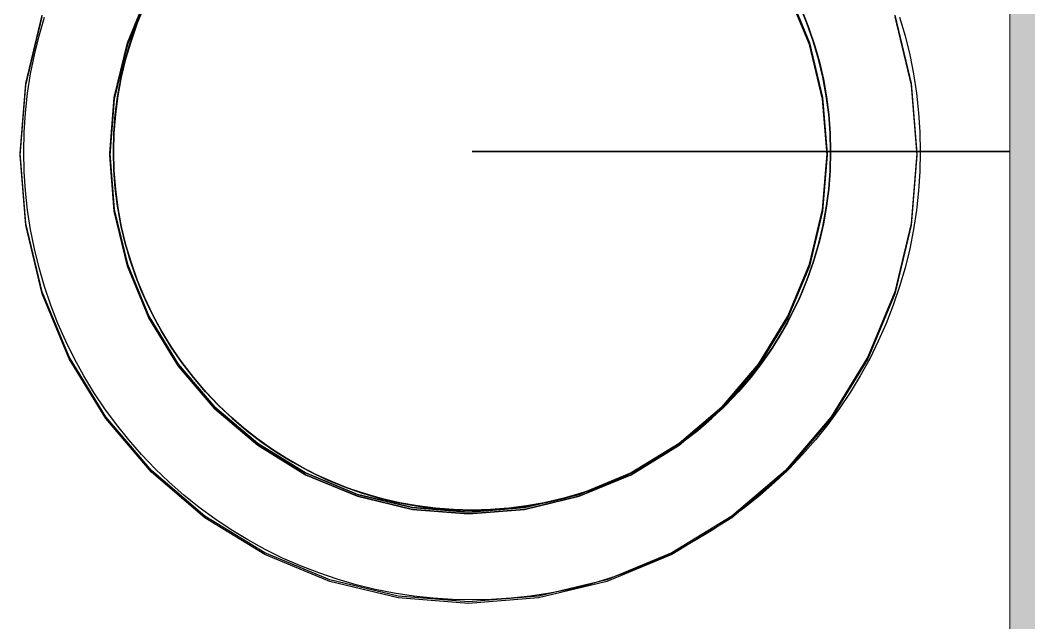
# Model space of a CAD drawing. Header units: millimetres. Extents: x 0 to 59350, y 0 to 29700.
# Drawn here: x 26876.5 to 26904.63, y 18100.58 to 18117.38 of the extents above; entities that cross this region are included whole.
import ezdxf

# ---------------------------------------------------------------- set-up
doc = ezdxf.new("R2010")
doc.units = ezdxf.units.MM
doc.linetypes.add('PUNKT2_S9', pattern=[1, 0, -1])
doc.layers.add('Slab', color=7, linetype='Continuous', lineweight=50)
doc.layers.add('Standard', color=7, linetype='Continuous', lineweight=25)

msp = doc.modelspace()

# ---------------------------------------------------------------- hatches: boundary and pattern name
at = {"layer": 'Standard', "linetype": 'PUNKT2_S9', "lineweight": 18}
msp.add_hatch(color=59, dxfattribs=at).paths.add_polyline_path([(26904.104, 18941.22), (26904.104, 18021.22), (26929.104, 18021.22), (26929.104, 18941.22)])

# ---------------------------------------------------------------- linework, layer by layer
at = {"layer": 'Slab', "color": 7, "linetype": 'Continuous', "lineweight": -3}
for p, q in [((26880.093, 18118.205), (26879.493, 18116.756)), ((26879.493, 18116.756), (26880.093, 18118.205)), ((26880.093, 18118.158), (26879.493, 18116.708)), ((26879.493, 18116.708), (26880.093, 18118.158)), ((26898.514, 18116.756), (26897.913, 18118.205)), ((26897.913, 18118.205), (26898.514, 18116.756)), ((26898.514, 18116.708), (26897.913, 18118.158)), ((26897.913, 18118.158), (26898.514, 18116.708)), ((26879.969, 18117.78), (26879.768, 18117.297)), ((26879.768, 18117.297), (26879.969, 18117.78)), ((26879.768, 18117.297), (26879.969, 18117.78)), ((26879.969, 18117.78), (26879.768, 18117.297)), ((26879.768, 18117.297), (26879.969, 18117.78)), ((26879.969, 18117.78), (26879.768, 18117.297)), ((26898.44, 18117.297), (26898.24, 18117.78)), ((26898.24, 18117.78), (26898.44, 18117.297)), ((26898.24, 18117.78), (26898.44, 18117.297)), ((26898.44, 18117.297), (26898.24, 18117.78)), ((26898.24, 18117.78), (26898.44, 18117.297)), ((26898.44, 18117.297), (26898.24, 18117.78)), ((26876.657, 18115.621), (26877.115, 18117.528)), ((26876.657, 18115.621), (26877.115, 18117.528)), ((26876.657, 18115.573), (26877.115, 18117.481)), ((26876.657, 18115.573), (26877.115, 18117.481)), ((26877.03, 18116.948), (26877.183, 18117.472)), ((26877.03, 18116.948), (26877.183, 18117.472)), ((26877.03, 18116.948), (26877.183, 18117.472)), ((26877.03, 18116.948), (26877.183, 18117.472)), ((26879.768, 18117.297), (26879.594, 18116.803)), ((26879.594, 18116.803), (26879.768, 18117.297)), ((26879.594, 18116.803), (26879.768, 18117.297)), ((26879.768, 18117.297), (26879.594, 18116.803)), ((26879.594, 18116.803), (26879.768, 18117.297)), ((26879.768, 18117.297), (26879.594, 18116.803)), ((26898.615, 18116.803), (26898.44, 18117.297)), ((26898.44, 18117.297), (26898.615, 18116.803)), ((26898.44, 18117.297), (26898.615, 18116.803)), ((26898.615, 18116.803), (26898.44, 18117.297)), ((26898.44, 18117.297), (26898.615, 18116.803)), ((26898.615, 18116.803), (26898.44, 18117.297)), ((26900.892, 18117.528), (26901.349, 18115.621)), ((26900.892, 18117.528), (26901.349, 18115.621)), ((26900.892, 18117.481), (26901.349, 18115.573)), ((26900.892, 18117.481), (26901.349, 18115.573)), ((26901.026, 18117.472), (26901.178, 18116.948)), ((26901.026, 18117.472), (26901.178, 18116.948)), ((26901.026, 18117.472), (26901.178, 18116.948)), ((26901.026, 18117.472), (26901.178, 18116.948)), ((26876.9, 18116.418), (26877.03, 18116.948)), ((26876.9, 18116.418), (26877.03, 18116.948)), ((26876.9, 18116.418), (26877.03, 18116.948)), ((26876.9, 18116.418), (26877.03, 18116.948)), ((26879.493, 18116.756), (26879.126, 18115.23)), ((26879.126, 18115.23), (26879.493, 18116.756)), ((26879.594, 18116.803), (26879.445, 18116.301)), ((26879.445, 18116.301), (26879.594, 18116.803)), ((26879.445, 18116.301), (26879.594, 18116.803)), ((26879.594, 18116.803), (26879.445, 18116.301)), ((26879.445, 18116.301), (26879.594, 18116.803)), ((26879.594, 18116.803), (26879.445, 18116.301)), ((26898.88, 18115.23), (26898.514, 18116.756)), ((26898.514, 18116.756), (26898.88, 18115.23)), ((26898.763, 18116.301), (26898.615, 18116.803)), ((26898.615, 18116.803), (26898.763, 18116.301)), ((26898.615, 18116.803), (26898.763, 18116.301)), ((26898.763, 18116.301), (26898.615, 18116.803)), ((26898.615, 18116.803), (26898.763, 18116.301)), ((26898.763, 18116.301), (26898.615, 18116.803)), ((26901.178, 18116.948), (26901.308, 18116.418)), ((26901.178, 18116.948), (26901.308, 18116.418)), ((26901.178, 18116.948), (26901.308, 18116.418)), ((26901.178, 18116.948), (26901.308, 18116.418)), ((26879.493, 18116.708), (26879.126, 18115.182)), ((26879.126, 18115.182), (26879.493, 18116.708)), ((26898.88, 18115.182), (26898.514, 18116.708)), ((26898.514, 18116.708), (26898.88, 18115.182)), ((26876.794, 18115.884), (26876.9, 18116.418)), ((26876.794, 18115.884), (26876.9, 18116.418)), ((26876.794, 18115.884), (26876.9, 18116.418)), ((26876.794, 18115.884), (26876.9, 18116.418)), ((26879.445, 18116.301), (26879.323, 18115.792)), ((26879.323, 18115.792), (26879.445, 18116.301)), ((26879.323, 18115.792), (26879.445, 18116.301)), ((26879.445, 18116.301), (26879.323, 18115.792)), ((26879.323, 18115.792), (26879.445, 18116.301)), ((26879.445, 18116.301), (26879.323, 18115.792)), ((26898.886, 18115.792), (26898.763, 18116.301)), ((26898.763, 18116.301), (26898.886, 18115.792)), ((26898.763, 18116.301), (26898.886, 18115.792)), ((26898.886, 18115.792), (26898.763, 18116.301)), ((26898.763, 18116.301), (26898.886, 18115.792)), ((26898.886, 18115.792), (26898.763, 18116.301)), ((26901.308, 18116.418), (26901.414, 18115.884)), ((26901.308, 18116.418), (26901.414, 18115.884)), ((26901.308, 18116.418), (26901.414, 18115.884)), ((26901.308, 18116.418), (26901.414, 18115.884)), ((26876.711, 18115.345), (26876.794, 18115.884)), ((26876.711, 18115.345), (26876.794, 18115.884)), ((26876.711, 18115.345), (26876.794, 18115.884)), ((26876.711, 18115.345), (26876.794, 18115.884)), ((26901.414, 18115.884), (26901.497, 18115.345)), ((26901.414, 18115.884), (26901.497, 18115.345)), ((26901.414, 18115.884), (26901.497, 18115.345)), ((26901.414, 18115.884), (26901.497, 18115.345)), ((26876.503, 18113.665), (26876.657, 18115.621)), ((26876.503, 18113.665), (26876.657, 18115.621)), ((26879.323, 18115.792), (26879.227, 18115.277)), ((26879.227, 18115.277), (26879.323, 18115.792)), ((26879.227, 18115.277), (26879.323, 18115.792)), ((26879.323, 18115.792), (26879.227, 18115.277)), ((26879.227, 18115.277), (26879.323, 18115.792)), ((26879.323, 18115.792), (26879.227, 18115.277)), ((26898.981, 18115.277), (26898.886, 18115.792)), ((26898.886, 18115.792), (26898.981, 18115.277)), ((26898.886, 18115.792), (26898.981, 18115.277)), ((26898.981, 18115.277), (26898.886, 18115.792)), ((26898.886, 18115.792), (26898.981, 18115.277)), ((26898.981, 18115.277), (26898.886, 18115.792)), ((26901.349, 18115.621), (26901.503, 18113.665)), ((26901.349, 18115.621), (26901.503, 18113.665)), ((26876.503, 18113.618), (26876.657, 18115.573)), ((26876.503, 18113.618), (26876.657, 18115.573)), ((26876.652, 18114.802), (26876.711, 18115.345)), ((26876.652, 18114.802), (26876.711, 18115.345)), ((26876.652, 18114.802), (26876.711, 18115.345)), ((26876.652, 18114.802), (26876.711, 18115.345)), ((26901.349, 18115.573), (26901.503, 18113.618)), ((26901.349, 18115.573), (26901.503, 18113.618)), ((26901.497, 18115.345), (26901.557, 18114.802)), ((26901.497, 18115.345), (26901.557, 18114.802)), ((26901.497, 18115.345), (26901.557, 18114.802)), ((26901.497, 18115.345), (26901.557, 18114.802)), ((26879.126, 18115.23), (26879.003, 18113.665)), ((26879.003, 18113.665), (26879.126, 18115.23)), ((26879.126, 18115.182), (26879.003, 18113.618)), ((26879.003, 18113.618), (26879.126, 18115.182)), ((26879.227, 18115.277), (26879.159, 18114.758)), ((26879.159, 18114.758), (26879.227, 18115.277)), ((26879.159, 18114.758), (26879.227, 18115.277)), ((26879.227, 18115.277), (26879.159, 18114.758)), ((26879.159, 18114.758), (26879.227, 18115.277)), ((26879.227, 18115.277), (26879.159, 18114.758)), ((26899.003, 18113.665), (26898.88, 18115.23)), ((26898.88, 18115.23), (26899.003, 18113.665)), ((26899.003, 18113.618), (26898.88, 18115.182)), ((26898.88, 18115.182), (26899.003, 18113.618)), ((26899.049, 18114.758), (26898.981, 18115.277)), ((26898.981, 18115.277), (26899.049, 18114.758)), ((26898.981, 18115.277), (26899.049, 18114.758)), ((26899.049, 18114.758), (26898.981, 18115.277)), ((26898.981, 18115.277), (26899.049, 18114.758)), ((26899.049, 18114.758), (26898.981, 18115.277)), ((26876.616, 18114.258), (26876.652, 18114.802)), ((26876.616, 18114.258), (26876.652, 18114.802)), ((26876.616, 18114.258), (26876.652, 18114.802)), ((26876.616, 18114.258), (26876.652, 18114.802)), ((26879.159, 18114.758), (26879.118, 18114.236)), ((26879.118, 18114.236), (26879.159, 18114.758)), ((26879.118, 18114.236), (26879.159, 18114.758)), ((26879.159, 18114.758), (26879.118, 18114.236)), ((26879.118, 18114.236), (26879.159, 18114.758)), ((26879.159, 18114.758), (26879.118, 18114.236)), ((26899.09, 18114.236), (26899.049, 18114.758)), ((26899.049, 18114.758), (26899.09, 18114.236)), ((26899.049, 18114.758), (26899.09, 18114.236)), ((26899.09, 18114.236), (26899.049, 18114.758)), ((26899.049, 18114.758), (26899.09, 18114.236)), ((26899.09, 18114.236), (26899.049, 18114.758)), ((26901.557, 18114.802), (26901.592, 18114.258)), ((26901.557, 18114.802), (26901.592, 18114.258)), ((26901.557, 18114.802), (26901.592, 18114.258)), ((26901.557, 18114.802), (26901.592, 18114.258)), ((26876.604, 18113.713), (26876.616, 18114.258)), ((26876.604, 18113.713), (26876.616, 18114.258)), ((26876.604, 18113.713), (26876.616, 18114.258)), ((26876.604, 18113.713), (26876.616, 18114.258)), ((26879.118, 18114.236), (26879.104, 18113.713)), ((26879.104, 18113.713), (26879.118, 18114.236)), ((26879.104, 18113.713), (26879.118, 18114.236)), ((26879.118, 18114.236), (26879.104, 18113.713)), ((26879.104, 18113.713), (26879.118, 18114.236)), ((26879.118, 18114.236), (26879.104, 18113.713)), ((26899.104, 18113.713), (26899.09, 18114.236)), ((26899.09, 18114.236), (26899.104, 18113.713)), ((26899.09, 18114.236), (26899.104, 18113.713)), ((26899.104, 18113.713), (26899.09, 18114.236)), ((26899.09, 18114.236), (26899.104, 18113.713)), ((26899.104, 18113.713), (26899.09, 18114.236)), ((26901.592, 18114.258), (26901.604, 18113.713)), ((26901.592, 18114.258), (26901.604, 18113.713)), ((26901.592, 18114.258), (26901.604, 18113.713)), ((26901.592, 18114.258), (26901.604, 18113.713)), ((26876.657, 18111.71), (26876.503, 18113.665)), ((26876.657, 18111.71), (26876.503, 18113.665)), ((26876.616, 18113.168), (26876.604, 18113.713)), ((26876.616, 18113.168), (26876.604, 18113.713)), ((26876.616, 18113.168), (26876.604, 18113.713)), ((26876.616, 18113.168), (26876.604, 18113.713)), ((26879.003, 18113.665), (26879.126, 18112.101)), ((26879.126, 18112.101), (26879.003, 18113.665)), ((26879.104, 18113.713), (26879.118, 18113.19)), ((26879.118, 18113.19), (26879.104, 18113.713)), ((26879.118, 18113.19), (26879.104, 18113.713)), ((26879.104, 18113.713), (26879.118, 18113.19)), ((26879.118, 18113.19), (26879.104, 18113.713)), ((26879.104, 18113.713), (26879.118, 18113.19)), ((26898.88, 18112.101), (26899.003, 18113.665)), ((26899.003, 18113.665), (26898.88, 18112.101)), ((26899.09, 18113.19), (26899.104, 18113.713)), ((26899.104, 18113.713), (26899.09, 18113.19)), ((26899.104, 18113.713), (26899.09, 18113.19)), ((26899.09, 18113.19), (26899.104, 18113.713)), ((26899.104, 18113.713), (26899.09, 18113.19)), ((26899.09, 18113.19), (26899.104, 18113.713)), ((26901.503, 18113.665), (26901.349, 18111.71)), ((26901.503, 18113.665), (26901.349, 18111.71)), ((26901.604, 18113.713), (26901.592, 18113.168)), ((26901.604, 18113.713), (26901.592, 18113.168)), ((26901.604, 18113.713), (26901.592, 18113.168)), ((26901.604, 18113.713), (26901.592, 18113.168)), ((26876.657, 18111.663), (26876.503, 18113.618)), ((26876.657, 18111.663), (26876.503, 18113.618)), ((26879.003, 18113.618), (26879.126, 18112.054)), ((26879.126, 18112.054), (26879.003, 18113.618)), ((26898.88, 18112.054), (26899.003, 18113.618)), ((26899.003, 18113.618), (26898.88, 18112.054)), ((26901.503, 18113.618), (26901.349, 18111.663)), ((26901.503, 18113.618), (26901.349, 18111.663)), ((26876.652, 18112.624), (26876.616, 18113.168)), ((26876.652, 18112.624), (26876.616, 18113.168)), ((26876.652, 18112.624), (26876.616, 18113.168)), ((26876.652, 18112.624), (26876.616, 18113.168)), ((26879.118, 18113.19), (26879.159, 18112.668)), ((26879.159, 18112.668), (26879.118, 18113.19)), ((26879.159, 18112.668), (26879.118, 18113.19)), ((26879.118, 18113.19), (26879.159, 18112.668)), ((26879.159, 18112.668), (26879.118, 18113.19)), ((26879.118, 18113.19), (26879.159, 18112.668)), ((26899.049, 18112.668), (26899.09, 18113.19)), ((26899.09, 18113.19), (26899.049, 18112.668)), ((26899.09, 18113.19), (26899.049, 18112.668)), ((26899.049, 18112.668), (26899.09, 18113.19)), ((26899.09, 18113.19), (26899.049, 18112.668)), ((26899.049, 18112.668), (26899.09, 18113.19)), ((26901.592, 18113.168), (26901.557, 18112.624)), ((26901.592, 18113.168), (26901.557, 18112.624)), ((26901.592, 18113.168), (26901.557, 18112.624)), ((26901.592, 18113.168), (26901.557, 18112.624)), ((26876.711, 18112.081), (26876.652, 18112.624)), ((26876.711, 18112.081), (26876.652, 18112.624)), ((26876.711, 18112.081), (26876.652, 18112.624)), ((26876.711, 18112.081), (26876.652, 18112.624)), ((26879.159, 18112.668), (26879.227, 18112.149)), ((26879.227, 18112.149), (26879.159, 18112.668)), ((26879.227, 18112.149), (26879.159, 18112.668)), ((26879.159, 18112.668), (26879.227, 18112.149)), ((26879.227, 18112.149), (26879.159, 18112.668)), ((26879.159, 18112.668), (26879.227, 18112.149)), ((26898.981, 18112.149), (26899.049, 18112.668)), ((26899.049, 18112.668), (26898.981, 18112.149)), ((26899.049, 18112.668), (26898.981, 18112.149)), ((26898.981, 18112.149), (26899.049, 18112.668)), ((26899.049, 18112.668), (26898.981, 18112.149)), ((26898.981, 18112.149), (26899.049, 18112.668)), ((26901.557, 18112.624), (26901.497, 18112.081)), ((26901.557, 18112.624), (26901.497, 18112.081)), ((26901.557, 18112.624), (26901.497, 18112.081)), ((26901.557, 18112.624), (26901.497, 18112.081)), ((26876.794, 18111.542), (26876.711, 18112.081)), ((26876.794, 18111.542), (26876.711, 18112.081)), ((26876.794, 18111.542), (26876.711, 18112.081)), ((26876.794, 18111.542), (26876.711, 18112.081)), ((26879.126, 18112.101), (26879.493, 18110.575)), ((26879.493, 18110.575), (26879.126, 18112.101)), ((26879.126, 18112.054), (26879.493, 18110.528)), ((26879.493, 18110.528), (26879.126, 18112.054)), ((26879.227, 18112.149), (26879.323, 18111.634)), ((26879.323, 18111.634), (26879.227, 18112.149)), ((26879.323, 18111.634), (26879.227, 18112.149)), ((26879.227, 18112.149), (26879.323, 18111.634)), ((26879.323, 18111.634), (26879.227, 18112.149)), ((26879.227, 18112.149), (26879.323, 18111.634)), ((26898.514, 18110.575), (26898.88, 18112.101)), ((26898.88, 18112.101), (26898.514, 18110.575)), ((26898.514, 18110.528), (26898.88, 18112.054)), ((26898.88, 18112.054), (26898.514, 18110.528)), ((26898.886, 18111.634), (26898.981, 18112.149)), ((26898.981, 18112.149), (26898.886, 18111.634)), ((26898.981, 18112.149), (26898.886, 18111.634)), ((26898.886, 18111.634), (26898.981, 18112.149)), ((26898.981, 18112.149), (26898.886, 18111.634)), ((26898.886, 18111.634), (26898.981, 18112.149)), ((26901.497, 18112.081), (26901.414, 18111.542)), ((26901.497, 18112.081), (26901.414, 18111.542)), ((26901.497, 18112.081), (26901.414, 18111.542)), ((26901.497, 18112.081), (26901.414, 18111.542)), ((26877.115, 18109.803), (26876.657, 18111.71)), ((26877.115, 18109.803), (26876.657, 18111.71)), ((26877.115, 18109.755), (26876.657, 18111.663)), ((26877.115, 18109.755), (26876.657, 18111.663)), ((26901.349, 18111.71), (26900.892, 18109.803)), ((26901.349, 18111.71), (26900.892, 18109.803)), ((26901.349, 18111.663), (26900.892, 18109.755)), ((26901.349, 18111.663), (26900.892, 18109.755)), ((26876.9, 18111.008), (26876.794, 18111.542)), ((26876.9, 18111.008), (26876.794, 18111.542)), ((26876.9, 18111.008), (26876.794, 18111.542)), ((26876.9, 18111.008), (26876.794, 18111.542)), ((26879.323, 18111.634), (26879.445, 18111.125)), ((26879.445, 18111.125), (26879.323, 18111.634)), ((26879.445, 18111.125), (26879.323, 18111.634)), ((26879.323, 18111.634), (26879.445, 18111.125)), ((26879.445, 18111.125), (26879.323, 18111.634)), ((26879.323, 18111.634), (26879.445, 18111.125)), ((26898.763, 18111.125), (26898.886, 18111.634)), ((26898.886, 18111.634), (26898.763, 18111.125)), ((26898.886, 18111.634), (26898.763, 18111.125)), ((26898.763, 18111.125), (26898.886, 18111.634)), ((26898.886, 18111.634), (26898.763, 18111.125)), ((26898.763, 18111.125), (26898.886, 18111.634)), ((26901.414, 18111.542), (26901.308, 18111.008)), ((26901.414, 18111.542), (26901.308, 18111.008)), ((26901.414, 18111.542), (26901.308, 18111.008)), ((26901.414, 18111.542), (26901.308, 18111.008)), ((26879.445, 18111.125), (26879.594, 18110.623)), ((26879.594, 18110.623), (26879.445, 18111.125)), ((26879.594, 18110.623), (26879.445, 18111.125)), ((26879.445, 18111.125), (26879.594, 18110.623)), ((26879.594, 18110.623), (26879.445, 18111.125)), ((26879.445, 18111.125), (26879.594, 18110.623)), ((26898.615, 18110.623), (26898.763, 18111.125)), ((26898.763, 18111.125), (26898.615, 18110.623)), ((26898.763, 18111.125), (26898.615, 18110.623)), ((26898.615, 18110.623), (26898.763, 18111.125)), ((26898.763, 18111.125), (26898.615, 18110.623)), ((26898.615, 18110.623), (26898.763, 18111.125)), ((26877.03, 18110.478), (26876.9, 18111.008)), ((26877.03, 18110.478), (26876.9, 18111.008)), ((26877.03, 18110.478), (26876.9, 18111.008)), ((26877.03, 18110.478), (26876.9, 18111.008)), ((26901.308, 18111.008), (26901.178, 18110.478)), ((26901.308, 18111.008), (26901.178, 18110.478)), ((26901.308, 18111.008), (26901.178, 18110.478)), ((26901.308, 18111.008), (26901.178, 18110.478)), ((26879.493, 18110.575), (26880.093, 18109.126)), ((26880.093, 18109.126), (26879.493, 18110.575)), ((26879.493, 18110.528), (26880.093, 18109.078)), ((26880.093, 18109.078), (26879.493, 18110.528)), ((26879.594, 18110.623), (26879.768, 18110.129)), ((26879.768, 18110.129), (26879.594, 18110.623)), ((26879.768, 18110.129), (26879.594, 18110.623)), ((26879.594, 18110.623), (26879.768, 18110.129)), ((26879.768, 18110.129), (26879.594, 18110.623)), ((26879.594, 18110.623), (26879.768, 18110.129)), ((26897.913, 18109.126), (26898.514, 18110.575)), ((26898.514, 18110.575), (26897.913, 18109.126)), ((26897.913, 18109.078), (26898.514, 18110.528)), ((26898.514, 18110.528), (26897.913, 18109.078)), ((26898.44, 18110.129), (26898.615, 18110.623)), ((26898.615, 18110.623), (26898.44, 18110.129)), ((26898.615, 18110.623), (26898.44, 18110.129)), ((26898.44, 18110.129), (26898.615, 18110.623)), ((26898.615, 18110.623), (26898.44, 18110.129)), ((26898.44, 18110.129), (26898.615, 18110.623)), ((26877.183, 18109.954), (26877.03, 18110.478)), ((26877.183, 18109.954), (26877.03, 18110.478)), ((26877.183, 18109.954), (26877.03, 18110.478)), ((26877.183, 18109.954), (26877.03, 18110.478)), ((26901.178, 18110.478), (26901.026, 18109.954)), ((26901.178, 18110.478), (26901.026, 18109.954)), ((26901.178, 18110.478), (26901.026, 18109.954)), ((26901.178, 18110.478), (26901.026, 18109.954)), ((26879.768, 18110.129), (26879.969, 18109.646)), ((26879.969, 18109.646), (26879.768, 18110.129)), ((26879.969, 18109.646), (26879.768, 18110.129)), ((26879.768, 18110.129), (26879.969, 18109.646)), ((26879.969, 18109.646), (26879.768, 18110.129)), ((26879.768, 18110.129), (26879.969, 18109.646)), ((26898.24, 18109.646), (26898.44, 18110.129)), ((26898.44, 18110.129), (26898.24, 18109.646)), ((26898.44, 18110.129), (26898.24, 18109.646)), ((26898.24, 18109.646), (26898.44, 18110.129)), ((26898.44, 18110.129), (26898.24, 18109.646)), ((26898.24, 18109.646), (26898.44, 18110.129)), ((26877.866, 18107.991), (26877.115, 18109.803)), ((26877.866, 18107.991), (26877.115, 18109.803)), ((26877.866, 18107.943), (26877.115, 18109.755)), ((26877.866, 18107.943), (26877.115, 18109.755)), ((26877.358, 18109.438), (26877.183, 18109.954)), ((26877.358, 18109.438), (26877.183, 18109.954)), ((26877.358, 18109.438), (26877.183, 18109.954)), ((26877.358, 18109.438), (26877.183, 18109.954)), ((26900.892, 18109.803), (26900.141, 18107.991)), ((26900.892, 18109.803), (26900.141, 18107.991)), ((26900.892, 18109.755), (26900.141, 18107.943)), ((26900.892, 18109.755), (26900.141, 18107.943)), ((26901.026, 18109.954), (26900.85, 18109.438)), ((26901.026, 18109.954), (26900.85, 18109.438)), ((26901.026, 18109.954), (26900.85, 18109.438)), ((26901.026, 18109.954), (26900.85, 18109.438)), ((26877.556, 18108.929), (26877.358, 18109.438)), ((26877.556, 18108.929), (26877.358, 18109.438)), ((26877.556, 18108.929), (26877.358, 18109.438)), ((26877.556, 18108.929), (26877.358, 18109.438)), ((26879.969, 18109.646), (26880.194, 18109.173)), ((26880.194, 18109.173), (26879.969, 18109.646)), ((26880.194, 18109.173), (26879.969, 18109.646)), ((26879.969, 18109.646), (26880.194, 18109.173)), ((26880.194, 18109.173), (26879.969, 18109.646)), ((26879.969, 18109.646), (26880.194, 18109.173)), ((26898.014, 18109.173), (26898.24, 18109.646)), ((26898.24, 18109.646), (26898.014, 18109.173)), ((26898.24, 18109.646), (26898.014, 18109.173)), ((26898.014, 18109.173), (26898.24, 18109.646)), ((26898.24, 18109.646), (26898.014, 18109.173)), ((26898.014, 18109.173), (26898.24, 18109.646)), ((26900.85, 18109.438), (26900.653, 18108.929)), ((26900.85, 18109.438), (26900.653, 18108.929)), ((26900.85, 18109.438), (26900.653, 18108.929)), ((26900.85, 18109.438), (26900.653, 18108.929)), ((26880.093, 18109.126), (26880.913, 18107.788)), ((26880.913, 18107.788), (26880.093, 18109.126)), ((26880.194, 18109.173), (26880.444, 18108.713)), ((26880.444, 18108.713), (26880.194, 18109.173)), ((26880.444, 18108.713), (26880.194, 18109.173)), ((26880.194, 18109.173), (26880.444, 18108.713)), ((26880.444, 18108.713), (26880.194, 18109.173)), ((26880.194, 18109.173), (26880.444, 18108.713)), ((26897.094, 18107.788), (26897.913, 18109.126)), ((26897.913, 18109.126), (26897.094, 18107.788)), ((26897.764, 18108.713), (26898.014, 18109.173)), ((26898.014, 18109.173), (26897.764, 18108.713)), ((26898.014, 18109.173), (26897.764, 18108.713)), ((26897.764, 18108.713), (26898.014, 18109.173)), ((26898.014, 18109.173), (26897.764, 18108.713)), ((26897.764, 18108.713), (26898.014, 18109.173)), ((26877.775, 18108.43), (26877.556, 18108.929)), ((26877.775, 18108.43), (26877.556, 18108.929)), ((26877.775, 18108.43), (26877.556, 18108.929)), ((26877.775, 18108.43), (26877.556, 18108.929)), ((26880.093, 18109.078), (26880.913, 18107.74)), ((26880.913, 18107.74), (26880.093, 18109.078)), ((26897.094, 18107.74), (26897.913, 18109.078)), ((26897.913, 18109.078), (26897.094, 18107.74)), ((26900.653, 18108.929), (26900.433, 18108.43)), ((26900.653, 18108.929), (26900.433, 18108.43)), ((26900.653, 18108.929), (26900.433, 18108.43)), ((26900.653, 18108.929), (26900.433, 18108.43)), ((26880.444, 18108.713), (26880.717, 18108.267)), ((26880.717, 18108.267), (26880.444, 18108.713)), ((26880.717, 18108.267), (26880.444, 18108.713)), ((26880.444, 18108.713), (26880.717, 18108.267)), ((26880.717, 18108.267), (26880.444, 18108.713)), ((26880.444, 18108.713), (26880.717, 18108.267)), ((26897.491, 18108.267), (26897.764, 18108.713)), ((26897.764, 18108.713), (26897.491, 18108.267)), ((26897.764, 18108.713), (26897.491, 18108.267)), ((26897.491, 18108.267), (26897.764, 18108.713)), ((26897.764, 18108.713), (26897.491, 18108.267)), ((26897.491, 18108.267), (26897.764, 18108.713)), ((26878.016, 18107.941), (26877.775, 18108.43)), ((26878.016, 18107.941), (26877.775, 18108.43)), ((26878.016, 18107.941), (26877.775, 18108.43)), ((26878.016, 18107.941), (26877.775, 18108.43)), ((26900.433, 18108.43), (26900.192, 18107.941)), ((26900.433, 18108.43), (26900.192, 18107.941)), ((26900.433, 18108.43), (26900.192, 18107.941)), ((26900.433, 18108.43), (26900.192, 18107.941)), ((26880.717, 18108.267), (26881.014, 18107.835)), ((26881.014, 18107.835), (26880.717, 18108.267)), ((26881.014, 18107.835), (26880.717, 18108.267)), ((26880.717, 18108.267), (26881.014, 18107.835)), ((26881.014, 18107.835), (26880.717, 18108.267)), ((26880.717, 18108.267), (26881.014, 18107.835)), ((26897.194, 18107.835), (26897.491, 18108.267)), ((26897.491, 18108.267), (26897.194, 18107.835)), ((26897.491, 18108.267), (26897.194, 18107.835)), ((26897.194, 18107.835), (26897.491, 18108.267)), ((26897.491, 18108.267), (26897.194, 18107.835)), ((26897.194, 18107.835), (26897.491, 18108.267)), ((26878.891, 18106.318), (26877.866, 18107.991)), ((26878.891, 18106.318), (26877.866, 18107.991)), ((26878.891, 18106.271), (26877.866, 18107.943)), ((26878.891, 18106.271), (26877.866, 18107.943)), ((26878.279, 18107.463), (26878.016, 18107.941)), ((26878.279, 18107.463), (26878.016, 18107.941)), ((26878.279, 18107.463), (26878.016, 18107.941)), ((26878.279, 18107.463), (26878.016, 18107.941)), ((26880.913, 18107.788), (26881.932, 18106.594)), ((26881.932, 18106.594), (26880.913, 18107.788)), ((26880.913, 18107.74), (26881.932, 18106.547)), ((26881.932, 18106.547), (26880.913, 18107.74)), ((26881.014, 18107.835), (26881.333, 18107.42)), ((26881.333, 18107.42), (26881.014, 18107.835)), ((26881.333, 18107.42), (26881.014, 18107.835)), ((26881.014, 18107.835), (26881.333, 18107.42)), ((26881.333, 18107.42), (26881.014, 18107.835)), ((26881.014, 18107.835), (26881.333, 18107.42)), ((26896.074, 18106.594), (26897.094, 18107.788)), ((26897.094, 18107.788), (26896.074, 18106.594)), ((26896.074, 18106.547), (26897.094, 18107.74)), ((26897.094, 18107.74), (26896.074, 18106.547)), ((26896.876, 18107.42), (26897.194, 18107.835)), ((26897.194, 18107.835), (26896.876, 18107.42)), ((26897.194, 18107.835), (26896.876, 18107.42)), ((26896.876, 18107.42), (26897.194, 18107.835)), ((26897.194, 18107.835), (26896.876, 18107.42)), ((26896.876, 18107.42), (26897.194, 18107.835)), ((26900.141, 18107.991), (26899.116, 18106.318)), ((26900.141, 18107.991), (26899.116, 18106.318)), ((26900.141, 18107.943), (26899.116, 18106.271)), ((26900.141, 18107.943), (26899.116, 18106.271)), ((26900.192, 18107.941), (26899.929, 18107.463)), ((26900.192, 18107.941), (26899.929, 18107.463)), ((26900.192, 18107.941), (26899.929, 18107.463)), ((26900.192, 18107.941), (26899.929, 18107.463)), ((26878.562, 18106.997), (26878.279, 18107.463)), ((26878.562, 18106.997), (26878.279, 18107.463)), ((26878.562, 18106.997), (26878.279, 18107.463)), ((26878.562, 18106.997), (26878.279, 18107.463)), ((26899.929, 18107.463), (26899.647, 18106.997)), ((26899.929, 18107.463), (26899.647, 18106.997)), ((26899.929, 18107.463), (26899.647, 18106.997)), ((26899.929, 18107.463), (26899.647, 18106.997)), ((26881.333, 18107.42), (26881.673, 18107.022)), ((26881.673, 18107.022), (26881.333, 18107.42)), ((26881.673, 18107.022), (26881.333, 18107.42)), ((26881.333, 18107.42), (26881.673, 18107.022)), ((26881.673, 18107.022), (26881.333, 18107.42)), ((26881.333, 18107.42), (26881.673, 18107.022)), ((26896.536, 18107.022), (26896.876, 18107.42)), ((26896.876, 18107.42), (26896.536, 18107.022)), ((26896.876, 18107.42), (26896.536, 18107.022)), ((26896.536, 18107.022), (26896.876, 18107.42)), ((26896.876, 18107.42), (26896.536, 18107.022)), ((26896.536, 18107.022), (26896.876, 18107.42)), ((26878.865, 18106.543), (26878.562, 18106.997)), ((26878.865, 18106.543), (26878.562, 18106.997)), ((26878.865, 18106.543), (26878.562, 18106.997)), ((26878.865, 18106.543), (26878.562, 18106.997)), ((26881.673, 18107.022), (26882.033, 18106.642)), ((26882.033, 18106.642), (26881.673, 18107.022)), ((26882.033, 18106.642), (26881.673, 18107.022)), ((26881.673, 18107.022), (26882.033, 18106.642)), ((26882.033, 18106.642), (26881.673, 18107.022)), ((26881.673, 18107.022), (26882.033, 18106.642)), ((26896.175, 18106.642), (26896.536, 18107.022)), ((26896.536, 18107.022), (26896.175, 18106.642)), ((26896.536, 18107.022), (26896.175, 18106.642)), ((26896.175, 18106.642), (26896.536, 18107.022)), ((26896.536, 18107.022), (26896.175, 18106.642)), ((26896.175, 18106.642), (26896.536, 18107.022)), ((26899.647, 18106.997), (26899.344, 18106.543)), ((26899.647, 18106.997), (26899.344, 18106.543)), ((26899.647, 18106.997), (26899.344, 18106.543)), ((26899.647, 18106.997), (26899.344, 18106.543)), ((26881.932, 18106.594), (26883.126, 18105.575)), ((26883.126, 18105.575), (26881.932, 18106.594)), ((26882.033, 18106.642), (26882.413, 18106.282)), ((26882.413, 18106.282), (26882.033, 18106.642)), ((26882.413, 18106.282), (26882.033, 18106.642)), ((26882.033, 18106.642), (26882.413, 18106.282)), ((26882.413, 18106.282), (26882.033, 18106.642)), ((26882.033, 18106.642), (26882.413, 18106.282)), ((26894.881, 18105.575), (26896.074, 18106.594)), ((26896.074, 18106.594), (26894.881, 18105.575)), ((26895.795, 18106.282), (26896.175, 18106.642)), ((26896.175, 18106.642), (26895.795, 18106.282)), ((26896.175, 18106.642), (26895.795, 18106.282)), ((26895.795, 18106.282), (26896.175, 18106.642)), ((26896.175, 18106.642), (26895.795, 18106.282)), ((26895.795, 18106.282), (26896.175, 18106.642)), ((26879.187, 18106.103), (26878.865, 18106.543)), ((26879.187, 18106.103), (26878.865, 18106.543)), ((26879.187, 18106.103), (26878.865, 18106.543)), ((26879.187, 18106.103), (26878.865, 18106.543)), ((26880.165, 18104.827), (26878.891, 18106.318)), ((26880.165, 18104.827), (26878.891, 18106.318)), ((26881.932, 18106.547), (26883.126, 18105.528)), ((26883.126, 18105.528), (26881.932, 18106.547)), ((26894.881, 18105.528), (26896.074, 18106.547)), ((26896.074, 18106.547), (26894.881, 18105.528)), ((26899.116, 18106.318), (26897.842, 18104.827)), ((26899.116, 18106.318), (26897.842, 18104.827)), ((26899.344, 18106.543), (26899.021, 18106.103)), ((26899.344, 18106.543), (26899.021, 18106.103)), ((26899.344, 18106.543), (26899.021, 18106.103)), ((26899.344, 18106.543), (26899.021, 18106.103)), ((26880.165, 18104.779), (26878.891, 18106.271)), ((26880.165, 18104.779), (26878.891, 18106.271)), ((26879.529, 18105.678), (26879.187, 18106.103)), ((26879.529, 18105.678), (26879.187, 18106.103)), ((26879.529, 18105.678), (26879.187, 18106.103)), ((26879.529, 18105.678), (26879.187, 18106.103)), ((26882.413, 18106.282), (26882.811, 18105.942)), ((26882.811, 18105.942), (26882.413, 18106.282)), ((26882.811, 18105.942), (26882.413, 18106.282)), ((26882.413, 18106.282), (26882.811, 18105.942)), ((26882.811, 18105.942), (26882.413, 18106.282)), ((26882.413, 18106.282), (26882.811, 18105.942)), ((26895.397, 18105.942), (26895.795, 18106.282)), ((26895.795, 18106.282), (26895.397, 18105.942)), ((26895.795, 18106.282), (26895.397, 18105.942)), ((26895.397, 18105.942), (26895.795, 18106.282)), ((26895.795, 18106.282), (26895.397, 18105.942)), ((26895.397, 18105.942), (26895.795, 18106.282)), ((26899.116, 18106.271), (26897.842, 18104.779)), ((26899.116, 18106.271), (26897.842, 18104.779)), ((26899.021, 18106.103), (26898.68, 18105.678)), ((26899.021, 18106.103), (26898.68, 18105.678)), ((26899.021, 18106.103), (26898.68, 18105.678)), ((26899.021, 18106.103), (26898.68, 18105.678)), ((26882.811, 18105.942), (26883.226, 18105.623)), ((26883.226, 18105.623), (26882.811, 18105.942)), ((26883.226, 18105.623), (26882.811, 18105.942)), ((26882.811, 18105.942), (26883.226, 18105.623)), ((26883.226, 18105.623), (26882.811, 18105.942)), ((26882.811, 18105.942), (26883.226, 18105.623)), ((26894.982, 18105.623), (26895.397, 18105.942)), ((26895.397, 18105.942), (26894.982, 18105.623)), ((26895.397, 18105.942), (26894.982, 18105.623)), ((26894.982, 18105.623), (26895.397, 18105.942)), ((26895.397, 18105.942), (26894.982, 18105.623)), ((26894.982, 18105.623), (26895.397, 18105.942)), ((26879.888, 18105.268), (26879.529, 18105.678)), ((26879.888, 18105.268), (26879.529, 18105.678)), ((26879.888, 18105.268), (26879.529, 18105.678)), ((26879.888, 18105.268), (26879.529, 18105.678)), ((26883.126, 18105.575), (26884.463, 18104.755)), ((26884.463, 18104.755), (26883.126, 18105.575)), ((26883.126, 18105.528), (26884.463, 18104.708)), ((26884.463, 18104.708), (26883.126, 18105.528)), ((26883.226, 18105.623), (26883.658, 18105.326)), ((26883.658, 18105.326), (26883.226, 18105.623)), ((26883.658, 18105.326), (26883.226, 18105.623)), ((26883.226, 18105.623), (26883.658, 18105.326)), ((26883.658, 18105.326), (26883.226, 18105.623)), ((26883.226, 18105.623), (26883.658, 18105.326)), ((26893.543, 18104.755), (26894.881, 18105.575)), ((26894.881, 18105.575), (26893.543, 18104.755)), ((26893.543, 18104.708), (26894.881, 18105.528)), ((26894.881, 18105.528), (26893.543, 18104.708)), ((26894.551, 18105.326), (26894.982, 18105.623)), ((26894.982, 18105.623), (26894.551, 18105.326)), ((26894.982, 18105.623), (26894.551, 18105.326)), ((26894.551, 18105.326), (26894.982, 18105.623)), ((26894.982, 18105.623), (26894.551, 18105.326)), ((26894.551, 18105.326), (26894.982, 18105.623)), ((26898.68, 18105.678), (26898.32, 18105.268)), ((26898.68, 18105.678), (26898.32, 18105.268)), ((26898.68, 18105.678), (26898.32, 18105.268)), ((26898.68, 18105.678), (26898.32, 18105.268)), ((26880.265, 18104.874), (26879.888, 18105.268)), ((26880.265, 18104.874), (26879.888, 18105.268)), ((26880.265, 18104.874), (26879.888, 18105.268)), ((26880.265, 18104.874), (26879.888, 18105.268)), ((26883.658, 18105.326), (26884.104, 18105.053)), ((26884.104, 18105.053), (26883.658, 18105.326)), ((26884.104, 18105.053), (26883.658, 18105.326)), ((26883.658, 18105.326), (26884.104, 18105.053)), ((26884.104, 18105.053), (26883.658, 18105.326)), ((26883.658, 18105.326), (26884.104, 18105.053)), ((26894.104, 18105.053), (26894.551, 18105.326)), ((26894.551, 18105.326), (26894.104, 18105.053)), ((26894.551, 18105.326), (26894.104, 18105.053)), ((26894.104, 18105.053), (26894.551, 18105.326)), ((26894.551, 18105.326), (26894.104, 18105.053)), ((26894.104, 18105.053), (26894.551, 18105.326)), ((26898.32, 18105.268), (26897.943, 18104.874)), ((26898.32, 18105.268), (26897.943, 18104.874)), ((26898.32, 18105.268), (26897.943, 18104.874)), ((26898.32, 18105.268), (26897.943, 18104.874)), ((26884.104, 18105.053), (26884.564, 18104.803)), ((26884.564, 18104.803), (26884.104, 18105.053)), ((26884.564, 18104.803), (26884.104, 18105.053)), ((26884.104, 18105.053), (26884.564, 18104.803)), ((26884.564, 18104.803), (26884.104, 18105.053)), ((26884.104, 18105.053), (26884.564, 18104.803)), ((26893.644, 18104.803), (26894.104, 18105.053)), ((26894.104, 18105.053), (26893.644, 18104.803)), ((26894.104, 18105.053), (26893.644, 18104.803)), ((26893.644, 18104.803), (26894.104, 18105.053)), ((26894.104, 18105.053), (26893.644, 18104.803)), ((26893.644, 18104.803), (26894.104, 18105.053)), ((26881.656, 18103.553), (26880.165, 18104.827)), ((26881.656, 18103.553), (26880.165, 18104.827)), ((26881.656, 18103.505), (26880.165, 18104.779)), ((26881.656, 18103.505), (26880.165, 18104.779)), ((26880.659, 18104.497), (26880.265, 18104.874)), ((26880.659, 18104.497), (26880.265, 18104.874)), ((26880.659, 18104.497), (26880.265, 18104.874)), ((26880.659, 18104.497), (26880.265, 18104.874)), ((26884.463, 18104.755), (26885.913, 18104.155)), ((26885.913, 18104.155), (26884.463, 18104.755)), ((26884.463, 18104.708), (26885.913, 18104.107)), ((26885.913, 18104.107), (26884.463, 18104.708)), ((26884.564, 18104.803), (26885.037, 18104.578)), ((26885.037, 18104.578), (26884.564, 18104.803)), ((26885.037, 18104.578), (26884.564, 18104.803)), ((26884.564, 18104.803), (26885.037, 18104.578)), ((26885.037, 18104.578), (26884.564, 18104.803)), ((26884.564, 18104.803), (26885.037, 18104.578)), ((26892.094, 18104.155), (26893.543, 18104.755)), ((26893.543, 18104.755), (26892.094, 18104.155)), ((26892.094, 18104.107), (26893.543, 18104.708)), ((26893.543, 18104.708), (26892.094, 18104.107)), ((26893.171, 18104.578), (26893.644, 18104.803)), ((26893.644, 18104.803), (26893.171, 18104.578)), ((26893.644, 18104.803), (26893.171, 18104.578)), ((26893.171, 18104.578), (26893.644, 18104.803)), ((26893.644, 18104.803), (26893.171, 18104.578)), ((26893.171, 18104.578), (26893.644, 18104.803)), ((26897.842, 18104.827), (26896.351, 18103.553)), ((26897.842, 18104.827), (26896.351, 18103.553)), ((26897.842, 18104.779), (26896.351, 18103.505)), ((26897.842, 18104.779), (26896.351, 18103.505)), ((26897.943, 18104.874), (26897.549, 18104.497)), ((26897.943, 18104.874), (26897.549, 18104.497)), ((26897.943, 18104.874), (26897.549, 18104.497)), ((26897.943, 18104.874), (26897.549, 18104.497)), ((26881.069, 18104.137), (26880.659, 18104.497)), ((26881.069, 18104.137), (26880.659, 18104.497)), ((26881.069, 18104.137), (26880.659, 18104.497)), ((26881.069, 18104.137), (26880.659, 18104.497)), ((26885.037, 18104.578), (26885.52, 18104.377)), ((26885.52, 18104.377), (26885.037, 18104.578)), ((26885.52, 18104.377), (26885.037, 18104.578)), ((26885.037, 18104.578), (26885.52, 18104.377)), ((26885.52, 18104.377), (26885.037, 18104.578)), ((26885.037, 18104.578), (26885.52, 18104.377)), ((26885.52, 18104.377), (26886.014, 18104.202)), ((26886.014, 18104.202), (26885.52, 18104.377)), ((26886.014, 18104.202), (26885.52, 18104.377)), ((26885.52, 18104.377), (26886.014, 18104.202)), ((26886.014, 18104.202), (26885.52, 18104.377)), ((26885.52, 18104.377), (26886.014, 18104.202)), ((26892.194, 18104.202), (26892.688, 18104.377)), ((26892.688, 18104.377), (26892.194, 18104.202)), ((26892.688, 18104.377), (26892.194, 18104.202)), ((26892.194, 18104.202), (26892.688, 18104.377)), ((26892.688, 18104.377), (26892.194, 18104.202)), ((26892.194, 18104.202), (26892.688, 18104.377)), ((26892.688, 18104.377), (26893.171, 18104.578)), ((26893.171, 18104.578), (26892.688, 18104.377)), ((26893.171, 18104.578), (26892.688, 18104.377)), ((26892.688, 18104.377), (26893.171, 18104.578)), ((26893.171, 18104.578), (26892.688, 18104.377)), ((26892.688, 18104.377), (26893.171, 18104.578)), ((26897.549, 18104.497), (26897.139, 18104.137)), ((26897.549, 18104.497), (26897.139, 18104.137)), ((26897.549, 18104.497), (26897.139, 18104.137)), ((26897.549, 18104.497), (26897.139, 18104.137)), ((26881.495, 18103.796), (26881.069, 18104.137)), ((26881.495, 18103.796), (26881.069, 18104.137)), ((26881.495, 18103.796), (26881.069, 18104.137)), ((26881.495, 18103.796), (26881.069, 18104.137)), ((26885.913, 18104.155), (26887.439, 18103.789)), ((26887.439, 18103.789), (26885.913, 18104.155)), ((26885.913, 18104.107), (26887.439, 18103.741)), ((26887.439, 18103.741), (26885.913, 18104.107)), ((26886.014, 18104.202), (26886.516, 18104.054)), ((26886.516, 18104.054), (26886.014, 18104.202)), ((26886.516, 18104.054), (26886.014, 18104.202)), ((26886.014, 18104.202), (26886.516, 18104.054)), ((26886.516, 18104.054), (26886.014, 18104.202)), ((26886.014, 18104.202), (26886.516, 18104.054)), ((26890.568, 18103.789), (26892.094, 18104.155)), ((26892.094, 18104.155), (26890.568, 18103.789)), ((26890.568, 18103.741), (26892.094, 18104.107)), ((26892.094, 18104.107), (26890.568, 18103.741)), ((26891.692, 18104.054), (26892.194, 18104.202)), ((26892.194, 18104.202), (26891.692, 18104.054)), ((26892.194, 18104.202), (26891.692, 18104.054)), ((26891.692, 18104.054), (26892.194, 18104.202)), ((26892.194, 18104.202), (26891.692, 18104.054)), ((26891.692, 18104.054), (26892.194, 18104.202)), ((26897.139, 18104.137), (26896.714, 18103.796)), ((26897.139, 18104.137), (26896.714, 18103.796)), ((26897.139, 18104.137), (26896.714, 18103.796)), ((26897.139, 18104.137), (26896.714, 18103.796)), ((26881.934, 18103.474), (26881.495, 18103.796)), ((26881.934, 18103.474), (26881.495, 18103.796)), ((26881.934, 18103.474), (26881.495, 18103.796)), ((26881.934, 18103.474), (26881.495, 18103.796)), ((26886.516, 18104.054), (26887.025, 18103.932)), ((26887.025, 18103.932), (26886.516, 18104.054)), ((26887.025, 18103.932), (26886.516, 18104.054)), ((26886.516, 18104.054), (26887.025, 18103.932)), ((26887.025, 18103.932), (26886.516, 18104.054)), ((26886.516, 18104.054), (26887.025, 18103.932)), ((26887.025, 18103.932), (26887.54, 18103.836)), ((26887.54, 18103.836), (26887.025, 18103.932)), ((26887.54, 18103.836), (26887.025, 18103.932)), ((26887.025, 18103.932), (26887.54, 18103.836)), ((26887.54, 18103.836), (26887.025, 18103.932)), ((26887.025, 18103.932), (26887.54, 18103.836)), ((26887.439, 18103.789), (26889.003, 18103.665)), ((26889.003, 18103.665), (26887.439, 18103.789)), ((26887.54, 18103.836), (26888.059, 18103.768)), ((26888.059, 18103.768), (26887.54, 18103.836)), ((26888.059, 18103.768), (26887.54, 18103.836)), ((26887.54, 18103.836), (26888.059, 18103.768)), ((26888.059, 18103.768), (26887.54, 18103.836)), ((26887.54, 18103.836), (26888.059, 18103.768)), ((26889.003, 18103.665), (26890.568, 18103.789)), ((26890.568, 18103.789), (26889.003, 18103.665)), ((26890.149, 18103.768), (26890.668, 18103.836)), ((26890.668, 18103.836), (26890.149, 18103.768)), ((26890.668, 18103.836), (26890.149, 18103.768)), ((26890.149, 18103.768), (26890.668, 18103.836)), ((26890.668, 18103.836), (26890.149, 18103.768)), ((26890.149, 18103.768), (26890.668, 18103.836)), ((26890.668, 18103.836), (26891.183, 18103.932)), ((26891.183, 18103.932), (26890.668, 18103.836)), ((26891.183, 18103.932), (26890.668, 18103.836)), ((26890.668, 18103.836), (26891.183, 18103.932)), ((26891.183, 18103.932), (26890.668, 18103.836)), ((26890.668, 18103.836), (26891.183, 18103.932)), ((26891.183, 18103.932), (26891.692, 18104.054)), ((26891.692, 18104.054), (26891.183, 18103.932)), ((26891.692, 18104.054), (26891.183, 18103.932)), ((26891.183, 18103.932), (26891.692, 18104.054)), ((26891.692, 18104.054), (26891.183, 18103.932)), ((26891.183, 18103.932), (26891.692, 18104.054)), ((26896.714, 18103.796), (26896.274, 18103.474)), ((26896.714, 18103.796), (26896.274, 18103.474)), ((26896.714, 18103.796), (26896.274, 18103.474)), ((26896.714, 18103.796), (26896.274, 18103.474)), ((26883.329, 18102.528), (26881.656, 18103.553)), ((26883.329, 18102.528), (26881.656, 18103.553)), ((26883.329, 18102.48), (26881.656, 18103.505)), ((26883.329, 18102.48), (26881.656, 18103.505)), ((26887.439, 18103.741), (26889.003, 18103.618)), ((26889.003, 18103.618), (26887.439, 18103.741)), ((26888.059, 18103.768), (26888.581, 18103.727)), ((26888.581, 18103.727), (26888.059, 18103.768)), ((26888.581, 18103.727), (26888.059, 18103.768)), ((26888.059, 18103.768), (26888.581, 18103.727)), ((26888.581, 18103.727), (26888.059, 18103.768)), ((26888.059, 18103.768), (26888.581, 18103.727)), ((26888.581, 18103.727), (26889.104, 18103.713)), ((26889.104, 18103.713), (26888.581, 18103.727)), ((26889.104, 18103.713), (26888.581, 18103.727)), ((26888.581, 18103.727), (26889.104, 18103.713)), ((26889.104, 18103.713), (26888.581, 18103.727)), ((26888.581, 18103.727), (26889.104, 18103.713)), ((26889.003, 18103.618), (26890.568, 18103.741)), ((26890.568, 18103.741), (26889.003, 18103.618)), ((26889.104, 18103.713), (26889.627, 18103.727)), ((26889.627, 18103.727), (26889.104, 18103.713)), ((26889.627, 18103.727), (26889.104, 18103.713)), ((26889.104, 18103.713), (26889.627, 18103.727)), ((26889.627, 18103.727), (26889.104, 18103.713)), ((26889.104, 18103.713), (26889.627, 18103.727)), ((26889.627, 18103.727), (26890.149, 18103.768)), ((26890.149, 18103.768), (26889.627, 18103.727)), ((26890.149, 18103.768), (26889.627, 18103.727)), ((26889.627, 18103.727), (26890.149, 18103.768)), ((26890.149, 18103.768), (26889.627, 18103.727)), ((26889.627, 18103.727), (26890.149, 18103.768)), ((26896.351, 18103.553), (26894.678, 18102.528)), ((26896.351, 18103.553), (26894.678, 18102.528)), ((26896.351, 18103.505), (26894.678, 18102.48)), ((26896.351, 18103.505), (26894.678, 18102.48)), ((26882.388, 18103.171), (26881.934, 18103.474)), ((26882.388, 18103.171), (26881.934, 18103.474)), ((26882.388, 18103.171), (26881.934, 18103.474)), ((26882.388, 18103.171), (26881.934, 18103.474)), ((26896.274, 18103.474), (26895.82, 18103.171)), ((26896.274, 18103.474), (26895.82, 18103.171)), ((26896.274, 18103.474), (26895.82, 18103.171)), ((26896.274, 18103.474), (26895.82, 18103.171)), ((26882.854, 18102.888), (26882.388, 18103.171)), ((26882.854, 18102.888), (26882.388, 18103.171)), ((26882.854, 18102.888), (26882.388, 18103.171)), ((26882.854, 18102.888), (26882.388, 18103.171)), ((26895.82, 18103.171), (26895.354, 18102.888)), ((26895.82, 18103.171), (26895.354, 18102.888)), ((26895.82, 18103.171), (26895.354, 18102.888)), ((26895.82, 18103.171), (26895.354, 18102.888)), ((26883.332, 18102.625), (26882.854, 18102.888)), ((26883.332, 18102.625), (26882.854, 18102.888)), ((26883.332, 18102.625), (26882.854, 18102.888)), ((26883.332, 18102.625), (26882.854, 18102.888)), ((26895.354, 18102.888), (26894.876, 18102.625)), ((26895.354, 18102.888), (26894.876, 18102.625)), ((26895.354, 18102.888), (26894.876, 18102.625)), ((26895.354, 18102.888), (26894.876, 18102.625)), ((26885.141, 18101.777), (26883.329, 18102.528)), ((26885.141, 18101.777), (26883.329, 18102.528)), ((26885.141, 18101.73), (26883.329, 18102.48)), ((26885.141, 18101.73), (26883.329, 18102.48)), ((26883.821, 18102.384), (26883.332, 18102.625)), ((26883.821, 18102.384), (26883.332, 18102.625)), ((26883.821, 18102.384), (26883.332, 18102.625)), ((26883.821, 18102.384), (26883.332, 18102.625)), ((26884.321, 18102.165), (26883.821, 18102.384)), ((26884.321, 18102.165), (26883.821, 18102.384)), ((26884.321, 18102.165), (26883.821, 18102.384)), ((26884.321, 18102.165), (26883.821, 18102.384)), ((26894.678, 18102.528), (26892.866, 18101.777)), ((26894.678, 18102.528), (26892.866, 18101.777)), ((26894.678, 18102.48), (26892.866, 18101.73)), ((26894.678, 18102.48), (26892.866, 18101.73)), ((26894.387, 18102.384), (26893.888, 18102.165)), ((26894.387, 18102.384), (26893.888, 18102.165)), ((26894.387, 18102.384), (26893.888, 18102.165)), ((26894.387, 18102.384), (26893.888, 18102.165)), ((26894.876, 18102.625), (26894.387, 18102.384)), ((26894.876, 18102.625), (26894.387, 18102.384)), ((26894.876, 18102.625), (26894.387, 18102.384)), ((26894.876, 18102.625), (26894.387, 18102.384)), ((26884.829, 18101.967), (26884.321, 18102.165)), ((26884.829, 18101.967), (26884.321, 18102.165)), ((26884.829, 18101.967), (26884.321, 18102.165)), ((26884.829, 18101.967), (26884.321, 18102.165)), ((26893.888, 18102.165), (26893.379, 18101.967)), ((26893.888, 18102.165), (26893.379, 18101.967)), ((26893.888, 18102.165), (26893.379, 18101.967)), ((26893.888, 18102.165), (26893.379, 18101.967)), ((26885.345, 18101.792), (26884.829, 18101.967)), ((26885.345, 18101.792), (26884.829, 18101.967)), ((26885.345, 18101.792), (26884.829, 18101.967)), ((26885.345, 18101.792), (26884.829, 18101.967)), ((26893.379, 18101.967), (26892.863, 18101.792)), ((26893.379, 18101.967), (26892.863, 18101.792)), ((26893.379, 18101.967), (26892.863, 18101.792)), ((26893.379, 18101.967), (26892.863, 18101.792)), ((26887.048, 18101.319), (26885.141, 18101.777)), ((26887.048, 18101.319), (26885.141, 18101.777)), ((26887.048, 18101.272), (26885.141, 18101.73)), ((26887.048, 18101.272), (26885.141, 18101.73)), ((26885.869, 18101.639), (26885.345, 18101.792)), ((26885.869, 18101.639), (26885.345, 18101.792)), ((26885.869, 18101.639), (26885.345, 18101.792)), ((26885.869, 18101.639), (26885.345, 18101.792)), ((26886.399, 18101.509), (26885.869, 18101.639)), ((26886.399, 18101.509), (26885.869, 18101.639)), ((26886.399, 18101.509), (26885.869, 18101.639)), ((26886.399, 18101.509), (26885.869, 18101.639)), ((26892.866, 18101.777), (26890.959, 18101.319)), ((26892.866, 18101.777), (26890.959, 18101.319)), ((26892.866, 18101.73), (26890.959, 18101.272)), ((26892.866, 18101.73), (26890.959, 18101.272)), ((26892.339, 18101.639), (26891.81, 18101.509)), ((26892.339, 18101.639), (26891.81, 18101.509)), ((26892.339, 18101.639), (26891.81, 18101.509)), ((26892.339, 18101.639), (26891.81, 18101.509)), ((26892.863, 18101.792), (26892.339, 18101.639)), ((26892.863, 18101.792), (26892.339, 18101.639)), ((26892.863, 18101.792), (26892.339, 18101.639)), ((26892.863, 18101.792), (26892.339, 18101.639)), ((26886.934, 18101.403), (26886.399, 18101.509)), ((26886.934, 18101.403), (26886.399, 18101.509)), ((26886.934, 18101.403), (26886.399, 18101.509)), ((26886.934, 18101.403), (26886.399, 18101.509)), ((26887.473, 18101.32), (26886.934, 18101.403)), ((26887.473, 18101.32), (26886.934, 18101.403)), ((26887.473, 18101.32), (26886.934, 18101.403)), ((26887.473, 18101.32), (26886.934, 18101.403)), ((26889.003, 18101.165), (26887.048, 18101.319)), ((26889.003, 18101.165), (26887.048, 18101.319)), ((26889.003, 18101.118), (26887.048, 18101.272)), ((26889.003, 18101.118), (26887.048, 18101.272)), ((26888.015, 18101.261), (26887.473, 18101.32)), ((26888.015, 18101.261), (26887.473, 18101.32)), ((26888.015, 18101.261), (26887.473, 18101.32)), ((26888.015, 18101.261), (26887.473, 18101.32)), ((26888.559, 18101.225), (26888.015, 18101.261)), ((26888.559, 18101.225), (26888.015, 18101.261)), ((26888.559, 18101.225), (26888.015, 18101.261)), ((26888.559, 18101.225), (26888.015, 18101.261)), ((26890.959, 18101.319), (26889.003, 18101.165)), ((26890.959, 18101.319), (26889.003, 18101.165)), ((26890.959, 18101.272), (26889.003, 18101.118)), ((26890.959, 18101.272), (26889.003, 18101.118)), ((26890.194, 18101.261), (26889.649, 18101.225)), ((26890.194, 18101.261), (26889.649, 18101.225)), ((26890.194, 18101.261), (26889.649, 18101.225)), ((26890.194, 18101.261), (26889.649, 18101.225)), ((26890.736, 18101.32), (26890.194, 18101.261)), ((26890.736, 18101.32), (26890.194, 18101.261)), ((26890.736, 18101.32), (26890.194, 18101.261)), ((26890.736, 18101.32), (26890.194, 18101.261)), ((26891.275, 18101.403), (26890.736, 18101.32)), ((26891.275, 18101.403), (26890.736, 18101.32)), ((26891.275, 18101.403), (26890.736, 18101.32)), ((26891.275, 18101.403), (26890.736, 18101.32)), ((26891.81, 18101.509), (26891.275, 18101.403)), ((26891.81, 18101.509), (26891.275, 18101.403)), ((26891.81, 18101.509), (26891.275, 18101.403)), ((26891.81, 18101.509), (26891.275, 18101.403)), ((26889.104, 18101.213), (26888.559, 18101.225)), ((26889.104, 18101.213), (26888.559, 18101.225)), ((26889.104, 18101.213), (26888.559, 18101.225)), ((26889.104, 18101.213), (26888.559, 18101.225)), ((26889.649, 18101.225), (26889.104, 18101.213)), ((26889.649, 18101.225), (26889.104, 18101.213)), ((26889.649, 18101.225), (26889.104, 18101.213)), ((26889.649, 18101.225), (26889.104, 18101.213))]:
    msp.add_line(p, q, dxfattribs=at)
at = {"layer": 'Slab', "color": 4, "linetype": 'Continuous', "lineweight": -3}
for p, q in [((26904.104, 18113.72), (26889.104, 18113.72)), ((26889.104, 18113.72), (26904.104, 18113.72))]:
    msp.add_line(p, q, dxfattribs=at)
at = {"layer": 'Slab', "color": 30, "linetype": 'Continuous', "lineweight": -3}
msp.add_circle((26889.104, 18113.72), 10, dxfattribs=at)
at = {"layer": 'Standard', "color": 36, "linetype": 'Continuous', "lineweight": 18}
msp.add_line((26904.104, 18916.22), (26904.104, 18076.22), dxfattribs=at)

doc.saveas('drawing.dxf')
